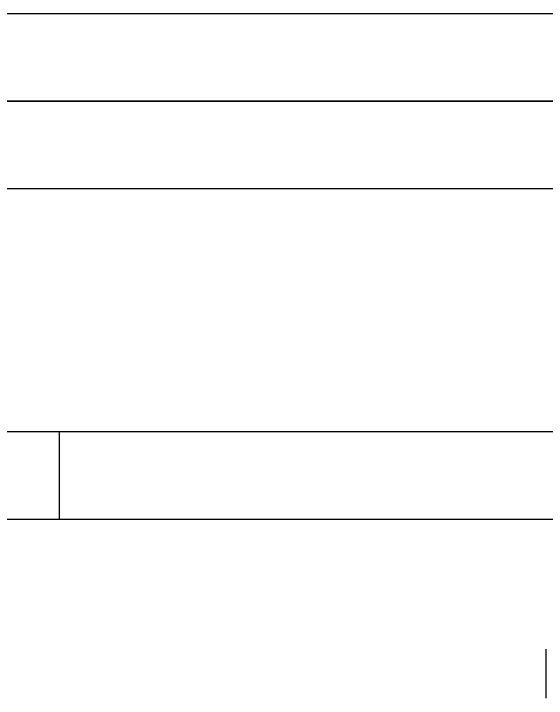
# Model space of a CAD drawing. Header units: metres. Extents: x 0 to 63075, y 0 to 44550.
# Drawn here: x 37222.53 to 37251.53, y 17501.64 to 17538.9 of the extents above; entities that cross this region are included whole.
import ezdxf

# ---------------------------------------------------------------- set-up
doc = ezdxf.new("R2010")
doc.units = ezdxf.units.M
doc.header["$LTSCALE"] = 75
doc.linetypes.add('HIDDEN2', pattern=[4.7625, 3.175, -1.5875])
for name, color, linetype in [('SDM', 7, 'Continuous'), ('SL4', 4, 'Continuous'), ('ST1', 7, 'HIDDEN2')]:
    doc.layers.add(name, color=color, linetype=linetype)

# ---------------------------------------------------------------- blocks, each defined once
blk = doc.blocks.new('A$C542b401d')
at = {"layer": 'SL4'}
for p, q in [((51.24, 1598.762), (334.76, 1598.762)), ((335.238, 1594), (50.763, 1594)), ((51.24, 1594), (334.76, 1594))]:
    blk.add_line(p, q, dxfattribs=at)
at = {"layer": 'ST1'}
for p, q in [((57.76, 1589.237), (123.235, 1589.237)), ((63, 1576.002), (118, 1576.002)), ((118, 1571.24), (118, 1576.002)), ((118, 1576.002), (123, 1576.002)), ((63, 1571.24), (118, 1571.24)), ((118, 1571.24), (123, 1571.24)), ((91.5, 1561.505), (91.5, 1564.175))]:
    blk.add_line(p, q, dxfattribs=at)

msp = doc.modelspace()

# ---------------------------------------------------------------- block references
at = {"layer": 'SDM', "xscale": -1}
msp.add_blockref('A$C542b401d', (37343.032, 15940.136), dxfattribs=at)

doc.saveas('drawing.dxf')
